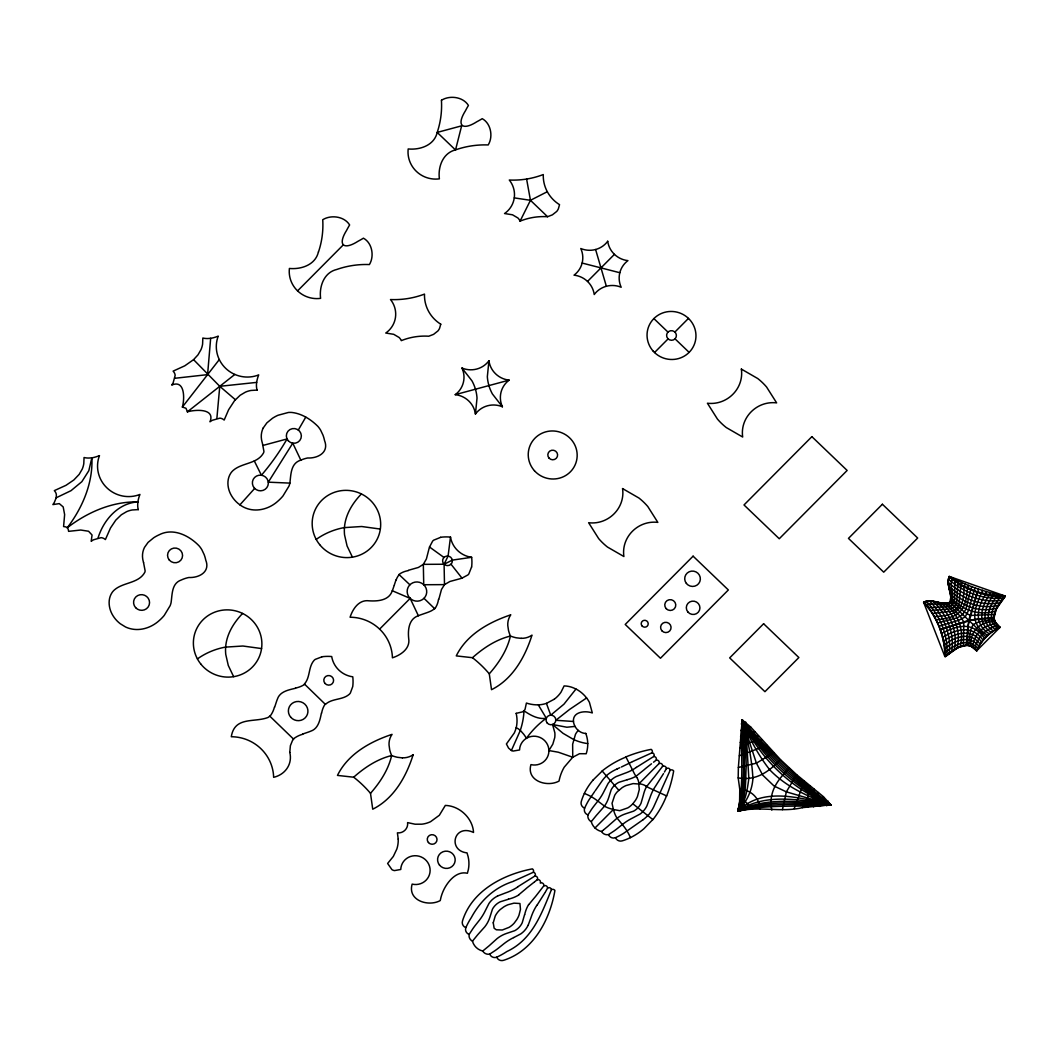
<?xml version="1.0" encoding="UTF-8"?>
<svg xmlns="http://www.w3.org/2000/svg" width="1058" height="1058" viewBox="0 0 1058 1058"><rect width="100%" height="100%" fill="white"/><g stroke="black" fill="none" stroke-linecap="round" stroke-linejoin="round"><path stroke-width="1.5" d="M810.19 786.015L807.505 798.116L802.467 807.638C781.069 812.822 759.009 805.76 737.849 811.261L739.608 802.255L739.767 789.361L738.193 777.895L738.365 767.473L742.174 719.863L750.638 726.965L780.487 759.631L796.648 774.681L823.375 796.648L830.795 804.794L802.467 807.638M950.811 597.281L949.886 602.24C941.488 605.93 931.913 597.744 923.594 602.24L944.847 656.515C953.139 649.281 968.004 638.953 976.666 650.829A48.919 47.795 18.3 0 1 999.995 627.354C987.18 618.771 998.249 604.488 1005.021 595.985L949.238 576.425L947.968 582.138L950.811 597.281C962.066 610.109 978.147 615.822 994.904 611.339M966.271 645.063L967.951 625.728L977.433 591.977L960.955 584.743L949.238 576.425C966.615 585.775 985.633 592.361 1005.021 595.985L993.33 595.482L977.433 591.977M771.811 810.111C768.201 792.257 777.273 780.13 789.374 768.148M946.884 655.338C948.457 635.17 939.94 615.465 926.107 601.05M945.389 656.582L958.059 647.536L967.025 645.155A11.043 10.792 18.3 0 1 970.636 646.054L976.666 650.829C980.938 640.302 989.534 631.732 999.995 627.354L994.996 621.549A11.043 10.792 18.3 0 1 993.991 618.031L996.2 609.157L1005.1 596.5A85.473 83.503 18.3 0 1 949.462 577.033C945.164 585.167 953.906 594.424 950.216 602.571C942.004 606.379 932.415 598.021 924.203 602.438A85.473 83.503 18.3 0 1 945.389 656.582C953.919 649.771 967.382 638.437 976.666 650.829L999.995 627.354C987.18 618.599 998.395 604.951 1005.1 596.5M963.415 645.221L963.825 621.919L960.36 616.444L947.836 603.192L948.933 604.065M949.092 653.672C951.75 633.848 943.101 614.777 929.374 600.851M968.586 645.34L970.517 630.37L973.135 624.524L979.034 621.813L994.216 619.552M967.025 645.155L968.692 620.253L977.671 592.308M951.565 651.702C954.911 632.644 946.632 614.447 933.169 601.275L934.955 602.716M823.375 796.648L822.899 802.374L819.976 806.421M954.276 649.665C958.045 631.52 950.401 614.301 937.229 602.015L939.504 603.854M216.877 418.373L219.76 386.315L193.574 359.654L184.78 365.817L173.115 371.133L174.028 372.271A7.261 7.089 18.3 0 1 175.165 375.286L173.155 382.811A29.889 29.214 18.3 0 1 171.687 385.086C185.15 379.187 184.674 399.117 182.373 407.039L186.023 408.295L187.385 411.84C195.161 409.578 215.528 408.124 210 421.798A29.889 29.214 18.3 0 1 212.288 420.304L219.892 418.148A7.261 7.089 18.3 0 1 222.987 419.18L224.177 420.052L228.607 409.763L234.559 400.651L240.14 395.269L245.35 392.187A24.718 24.149 18.3 0 1 251.024 390.455L257.16 390.085M960.241 646.213C964.46 629.484 958.006 613.838 944.847 603.272L946.288 604.462M233.633 676.67L228.277 665.442L225.751 654.386A43.695 42.69 18.3 0 1 225.645 647.112C226.571 634.165 233.778 622.593 242.599 613.442M352.433 557.169L347.064 545.928L344.551 534.885A43.695 42.69 18.3 0 1 344.445 527.611C345.358 514.664 352.579 503.079 361.386 493.941M957.173 647.76C961.286 630.462 954.25 614.143 941.21 602.782M804.292 781.188L794.28 808.471M56.219 497.763L56.365 494.8A7.261 7.089 18.3 0 0 55.241 491.785L54.328 490.634L65.993 485.318L73.835 479.975L79.178 474.368L82.193 469.17A24.718 24.149 18.3 0 0 83.807 463.563L84.045 457.532A18.634 18.198 18.3 0 0 91.874 457.73L88.819 470.704L81.863 481.668L70.992 490.687L56.219 497.763L54.368 502.312A29.889 29.214 18.3 0 1 52.9 504.6L59.288 503.608L63.189 506.941L64.631 514.585L63.586 526.553L65.689 526.884A4.073 3.981 18.3 0 1 67.236 527.797A4.325 4.219 18.3 0 1 68.334 529.754L68.598 531.354L80.752 530.032L88.568 531.248L92.046 535.017L91.2 541.299A29.889 29.214 18.3 0 1 93.488 539.805L101.092 537.662A7.261 7.089 18.3 0 1 104.2 538.694L105.39 539.567L110.508 527.982L115.772 520.152L121.339 514.77L126.563 511.688A24.718 24.149 18.3 0 1 132.237 509.969L138.36 509.599M958.442 581.199L958.085 584.148L961.219 585.656L974.193 591.078L987.577 595.046M954.951 582.588L955.308 579.718M440.578 537.279A42.69 41.712 18.3 0 1 450.483 537.107L448.089 556.072L444.096 564.245L444.492 584.624L441.464 589.531L438.792 599.476M957.887 582.879L956.723 602.24L954.541 606.71L950.044 608.958L930.366 610.559L923.594 602.24L928.66 606.538M954.924 580.895L954.422 600.309L952.517 604.766L948.034 606.737L928.276 607.715M961.219 585.656L961.656 582.614M960.955 584.743L959.024 604.118L956.577 608.654L952.015 611.167L932.336 613.534L930.366 610.559M828.321 801.237L828.004 804.239L826.642 805.812M970.755 646.054C969.75 631.269 980.356 621.02 994.996 621.654M951.75 580.895L952.213 578.131M471.551 567.035L468.839 573.925A9.667 9.443 18.3 0 1 467.874 574.957L461.989 578.131A41.54 40.588 18.3 0 1 460.045 578.726L449.928 581.477L444.492 584.624L423.729 584.73L423.332 564.35L426.4 558.941L428.966 548.943A41.54 40.588 18.3 0 1 429.522 547.012L432.616 541.154A9.667 9.443 18.3 0 1 433.635 540.188L440.591 537.371M952.015 578.726C949.304 586.701 954.858 595.628 950.785 603.113C943.22 607.279 934.069 602.042 925.988 604.898M964.142 586.489C963.653 610.175 957.596 615.478 934.201 616.616L932.336 613.534M964.393 587.097L964.975 583.99M977.777 592.268L978.438 588.936M263.244 427.908A19.837 19.375 18.3 0 0 261.511 439.467A33.274 32.507 18.3 0 0 262.371 443.13L263.918 451.356A7.089 6.93 18.3 0 1 263.601 452.771C257.517 464.012 242.216 462.597 233.329 470.294A15.116 14.772 18.3 0 0 230.803 473.124C226.663 479.327 227.311 487.632 230.591 494.06A29.73 29.042 18.3 0 0 239.915 504.851A27.323 26.701 18.3 0 0 245.681 508.065C256.631 512.522 269.473 508.911 277.95 501.108A47.226 46.142 18.3 0 0 282.989 495.951L288.966 486.125A26.463 25.855 18.3 0 0 289.852 483.294C290.99 474.698 290.514 463.232 300.829 460.137A33.988 33.208 18.3 0 1 307.653 457.982C317.784 458.498 329.329 452.467 324.541 440.551A37.744 36.871 18.3 0 0 322.954 435.076L320.667 430.249A26.794 26.186 18.3 0 0 317.823 426.308C310.88 419.391 301.874 413.625 291.968 412.475A23.236 22.707 18.3 0 0 288.371 412.475L278.003 415.265A40.045 39.12 18.3 0 0 272.488 418.267L266.867 422.869L263.27 427.921M475.439 414.022L477.026 398.086A43.087 42.095 18.3 0 0 475.452 389.212A43.087 42.095 18.3 0 0 471.974 380.854L461.976 368.039A22.641 22.125 18.3 0 1 455.244 394.66A22.641 22.125 18.3 0 1 475.439 414.022A22.641 22.125 18.3 0 1 502.391 406.761A22.641 22.125 18.3 0 1 509.123 380.139A22.641 22.125 18.3 0 1 488.928 360.778A22.641 22.125 18.3 0 1 461.976 368.039M488.928 360.778L487.341 376.701A43.087 42.095 18.3 0 0 488.915 385.588A43.087 42.095 18.3 0 0 492.393 393.946L502.391 406.761M967.435 588.103C965.967 611.392 958.945 617.766 935.92 619.816L934.201 616.616M782.417 809.687L786.345 791.86L796.648 774.681M967.594 588.473L968.361 585.312M524.57 914.694L522.216 922.788A17.655 17.259 18.3 0 1 516.238 929.77A14.918 14.574 18.3 0 1 514.677 930.696L506.769 933.354A31.555 30.827 18.3 0 0 497.101 938.591L490.727 944.331A81.03 79.165 18.3 0 1 488.902 945.971L482.752 951.036A13.767 13.45 18.3 0 1 472.463 941.184A6.322 6.176 18.3 0 1 469.144 934.412A5.316 5.197 18.3 0 1 465.837 927.641A5.462 5.33 18.3 0 1 462.518 920.883C471.881 890.717 503.251 874.424 532.399 868.869A2.724 2.658 18.3 0 1 533.325 872.268A2.394 2.341 18.3 0 1 534.938 875.998A2.513 2.46 18.3 0 1 537.292 879.714A2.447 2.394 18.3 0 1 540.268 883.073A2.447 2.394 18.3 0 1 543.759 885.916A2.513 2.46 18.3 0 1 547.594 888.125A2.394 2.341 18.3 0 1 551.443 889.619A2.724 2.658 18.3 0 1 554.921 890.452C549.962 919.666 533.549 950.732 503.661 960.294A5.462 5.33 18.3 0 1 496.691 957.212A5.316 5.197 18.3 0 1 489.722 954.118A6.322 6.176 18.3 0 1 482.752 951.036M321.42 713.052C320.005 719.903 318.405 728.724 310.695 731.184A43.259 42.267 18.3 0 1 308.142 732.162L302.72 734.014M972.752 647.179C973.744 634.126 983.252 624.842 996.2 623.598M970.768 589.557L965.848 609.329L962.674 614.5L957.49 617.74L937.481 623.043L935.92 619.816M970.821 589.809L971.747 586.568M974.127 590.853L968.361 610.77L965.2 616.92L959.011 620.173L938.882 626.31L937.481 623.043M974.193 591.078L975.132 587.785M394.29 585.127L395.216 582.257A43.259 42.267 18.3 0 1 396.155 579.731M394.158 585.55L392.822 589.399A37.533 36.673 18.3 0 1 392.28 590.734C389.172 600.534 377.785 601.367 369.123 600.825C358.993 599.397 352.777 608.866 350.079 617.237A41.95 40.984 18.3 0 1 392.425 657.812C400.876 655.021 410.517 648.58 408.666 638.291C407.78 629.801 408.877 618.811 418.373 615.743A37.533 36.673 18.3 0 1 419.722 615.174L426.943 612.661A43.259 42.267 18.3 0 0 429.495 611.669A17.364 16.968 18.3 0 0 434.574 608.615M982.512 590.285C975.238 608.218 967.475 621.879 987.484 635.329M413.189 754.632C406.312 776.479 393.973 798.605 372.733 809.198L370.498 793.328A110.23 107.704 18.3 0 0 353.676 777.207L337.462 775.408C347.963 753.984 370.234 741.618 392.042 734.358A17.695 17.285 18.3 0 0 389.04 745.03L389.714 749.844A37.876 37.004 18.3 0 0 391.645 755.544C388.352 769.84 380.06 782.431 370.498 793.328M274.67 707.141L276.429 701.771A43.259 42.267 18.3 0 1 277.368 699.232C279.801 691.456 288.702 689.869 295.552 688.269M318.405 251.923C315.509 264.831 301.266 269.605 289.403 268.454A27.31 26.688 18.3 0 0 320.6 298.356C319.066 286.52 323.96 272.461 336.722 269.486A87.92 85.896 18.3 0 1 369.401 264.553C374.492 256.3 372.284 242.97 363.423 238.182A105.945 103.525 18.3 0 1 358.001 241.277C343.625 250.482 337.317 245.205 346.601 230.353A105.945 103.525 18.3 0 1 349.616 224.957C344.379 216.321 330.969 214.549 322.73 219.733A87.92 85.896 18.3 0 1 318.484 251.949M551.443 889.619C541.511 913.9 532.359 939.649 506.835 951.552A73.121 71.441 18.3 0 1 499.297 955.943L496.691 957.212M666.633 795.933A130.147 127.158 18.3 0 0 673.668 770.938A2.724 2.658 18.3 0 0 670.23 770.118L654.624 804.847A41.553 40.601 18.3 0 1 647.906 815.665M98.077 537.887C103.591 519.954 118.126 503.132 137.897 501.889A36.779 35.946 18.3 0 1 139.934 494.443A30.695 29.981 18.3 0 1 106.924 487.87A30.695 29.981 18.3 0 1 99.452 455.667M949.462 577.033C945.389 585.325 953.668 594.239 950.216 602.571C941.805 606.141 932.574 598.233 924.203 602.438M974.722 648.766C977.341 637.048 986.32 628.386 997.853 625.49M985.143 594.451L986.373 591.528M985.514 594.146C977.248 607.94 973.307 623.44 989.23 633.848M976.666 650.829L979.166 645.327M465.837 927.641L467.067 925.062A73.121 71.441 18.3 0 1 471.339 917.55C480.557 900.49 494.496 887.398 513.143 881.433M632.856 803.749L635.355 800.483A28.275 27.627 18.3 0 0 637.458 796.502L639.296 789.519L638.741 784.004L633.12 783.594L626.045 785.565A28.275 27.627 18.3 0 0 622.051 787.734L617.171 791.9A23.329 22.787 18.3 0 0 614.698 795.312L612.04 803.286L613.389 809.502L619.75 810.679L627.817 807.876A23.329 22.787 18.3 0 0 631.216 805.363L632.816 803.789L652.826 819.553L643.886 828.758A64.088 62.62 18.3 0 1 630.436 837.632A59.856 58.481 18.3 0 1 622.448 840.793A5.462 5.33 18.3 0 1 615.478 837.698A5.316 5.197 18.3 0 1 608.509 834.617A6.322 6.176 18.3 0 1 601.539 831.522A13.767 13.45 18.3 0 1 591.25 821.669A6.322 6.176 18.3 0 1 587.944 814.911A5.316 5.197 18.3 0 1 584.624 808.14L585.854 805.548A73.782 72.089 18.3 0 1 588.896 799.993L594.451 791.86M528.127 925.353L530.971 917.643A55.823 54.54 18.3 0 1 536.776 905.344M520.073 221.148L519.637 220.276A10.421 10.183 18.3 0 0 517.904 217.974L512.508 214.8L504.547 213.531A23.845 23.302 18.3 0 0 509.295 180.032A84.799 82.855 18.3 0 0 526.606 179.053A84.799 82.855 18.3 0 0 543.283 174.557A34.411 33.618 18.3 0 0 559.537 204.67L558.36 208.836A12.564 12.273 18.3 0 1 556.693 211.455L552.382 214.853L547.568 216.718A62.184 60.756 18.3 0 0 520.073 221.148L530.455 200.306L547.303 191.71M989.442 594.913C981.083 606.604 976.732 623.096 991.174 632.34M990.169 592.678L988.794 595.35L992.444 596.157L993.912 593.723M516.159 727.719A31.356 30.642 18.3 0 1 514.267 733.022L506.412 743.972L508.554 748.085L511.398 750.492L520.338 730.39L523.697 734.212A58.335 57 18.3 0 1 526.461 738.286A91.213 89.123 18.3 0 1 546.298 718.21L538.284 704.853A34.226 33.446 18.3 0 1 526.408 703.054L525.046 709.31A7.565 7.393 18.3 0 1 523.935 710.751A7.565 7.393 18.3 0 1 522.493 711.875L516.198 713.343M547.594 888.125L545.452 891.868M670.23 770.118A2.394 2.341 18.3 0 0 666.381 768.624L664.424 772.049M666.593 795.92L649.083 787.879A55.915 54.632 18.3 0 1 646.663 786.517L652.971 778.569A79.112 77.3 18.3 0 0 654.545 776.717L662.546 766.402A2.513 2.46 18.3 0 1 666.381 768.624M298.316 430.024L305.762 417.13M545.095 892.489L536.909 905.436M663.525 773.61L655.709 785.922A55.743 54.461 18.3 0 0 653.513 789.4L653.222 789.942A56.748 55.439 18.3 0 0 649.969 797.626L646.914 805.852A23.329 22.787 18.3 0 1 642.828 811.645A21.583 21.094 18.3 0 1 640.064 814.052L632.486 818.072A56.365 55.069 18.3 0 0 623.863 823.362L616.748 828.983A76.189 74.444 18.3 0 1 613.957 831.033L608.509 834.617M993.33 595.482C984.985 605.983 979.814 621.972 993.264 630.925M469.144 934.412L472.675 928.977A76.718 74.959 18.3 0 1 475.108 925.631L479.539 920.037A57.132 55.823 18.3 0 0 485.424 910.475L488.994 903.413A22.615 22.099 18.3 0 1 497.524 896.06M587.944 814.911L591.462 809.476A76.189 74.444 18.3 0 1 593.472 806.685L599.04 799.57A56.365 55.069 18.3 0 0 604.211 790.974L608.112 783.436A21.583 21.094 18.3 0 1 610.506 780.659A23.329 22.787 18.3 0 1 616.298 776.506L624.604 773.345A56.748 55.439 18.3 0 0 632.327 769.986L632.882 769.629A55.743 54.461 18.3 0 0 636.361 767.394M807.876 807.214L813.139 798.076L814.224 789.228M997.205 595.852C989.349 605.427 982.67 620.808 995.446 629.603M813.496 806.844L818.059 800.046L818.363 792.521M997.615 594.636L996.133 596.884L998.62 597.307M1001.119 596.024C993.832 605.004 985.249 619.644 997.694 628.412M511.398 750.492A6.665 6.507 18.3 0 0 513.156 751.061L519.557 749.963A14.719 14.376 18.3 0 1 535.639 736.289A14.719 14.376 18.3 0 1 548.718 753.124A14.719 14.376 18.3 0 1 530.944 764.617C526.13 780.936 547.105 787.602 559.047 781.069L559.431 779.191A44.872 43.841 18.3 0 1 564.205 767.209L572.748 757.237L572.643 744.237L575.446 734.397A17.761 17.351 18.3 0 1 578.276 730.443A14.362 14.032 18.3 0 1 575.049 726.396A13.304 12.987 18.3 0 1 573.462 721.477C572.55 711.545 585.418 710.434 592.321 712.947L589.425 702.353A30.616 29.915 18.3 0 0 586.595 697.963A32.295 31.555 18.3 0 0 576.002 689.009L563.94 704.192L550.729 715.155L546.431 703.372A28.368 27.72 18.3 0 1 538.284 704.853M528.762 904.603L534.171 898.083A79.112 77.3 18.3 0 0 535.745 896.232L543.759 885.916M999.876 597.505L1001.331 595.416M595.125 790.908L602.28 780.606A40.217 39.291 18.3 0 1 604.766 777.551L606.406 775.911M627.249 779.733L619.062 782.246A17.814 17.404 18.3 0 0 614.553 785.353A16.69 16.306 18.3 0 0 611.167 789.823L608.681 797.666A31.383 30.656 18.3 0 1 604.475 806.077L604.435 806.183A30.391 29.703 18.3 0 0 613.402 809.436M604.369 806.275L597.889 813.681A81.03 79.165 18.3 0 0 596.262 815.52L591.25 821.669M182.373 407.039L219.31 359.561M472.463 941.184L477.475 935.021A81.03 79.165 18.3 0 1 479.089 933.182L484.802 926.808A31.555 30.827 18.3 0 0 489.894 917.18L492.393 909.338A14.918 14.574 18.3 0 1 493.293 907.777A17.655 17.259 18.3 0 1 500.275 901.773L508.448 899.247M489.285 673.827C498.847 662.916 507.152 650.339 510.432 636.043A37.876 37.004 18.3 0 1 508.488 630.33L507.787 625.516A17.695 17.285 18.3 0 1 510.776 614.817C489.021 622.17 466.737 634.456 456.262 655.894L472.476 657.706A110.23 107.704 18.3 0 1 489.285 673.827L491.52 689.684C512.76 679.104 525.099 656.965 531.989 635.131A17.695 17.285 18.3 0 1 521.197 638.318M593.049 780.05L602.2 771.031L618.785 790.26M304.545 683.852C310.325 677.305 308.235 667.148 313.922 660.549A9.747 9.522 18.3 0 1 315.244 659.385L321.804 656.873M239.901 504.864L254.687 488.412M647.774 815.546L646.24 817.093A40.217 39.291 18.3 0 1 643.092 819.699M297.576 290.871L342.832 245.337M587.521 281.428L614.433 254.356M379.61 629.113L410.16 598.392L418.373 615.743M654.532 352.539L668.101 338.891M674.898 332.053L688.467 318.392M595.006 827.991L613.389 809.502M638.741 784.004L659.055 763.559A2.447 2.394 18.3 0 1 662.546 766.402M193.574 359.654L197.978 354.866L200.98 349.669A24.718 24.149 18.3 0 0 202.607 344.048L202.832 338.031A18.634 18.198 18.3 0 0 210.661 338.229L207.58 374.638L175.006 378.261M325.705 704.125C332.305 698.267 342.554 700.131 349.206 694.352A9.747 9.522 18.3 0 0 350.357 693.03L352.75 686.536A42.69 41.712 18.3 0 0 352.777 676.816A24.519 23.964 18.3 0 1 331.696 656.542A42.69 41.712 18.3 0 0 321.791 656.793M472.476 657.706C483.413 647.985 496.057 639.574 510.432 636.043A37.876 37.004 18.3 0 0 516.278 637.802L521.197 638.371M353.676 777.207C364.626 767.486 377.27 759.075 391.632 755.544A37.876 37.004 18.3 0 0 397.491 757.303L402.41 757.885M603.444 829.988L607.689 826.47A81.03 79.165 18.3 0 0 609.514 824.83L617.092 818.151A31.383 30.656 18.3 0 1 625.556 813.827L633.477 811.195A16.69 16.306 18.3 0 0 637.948 807.77A17.814 17.404 18.3 0 0 641.016 803.286L643.357 795.18A36.461 35.628 18.3 0 1 646.583 786.478M601.539 831.522L602.967 830.371M741.235 723.963L742.809 722.601L745.864 722.204M187.385 411.84L234.836 374.439M653.527 762.21L656.079 760.213A2.513 2.46 18.3 0 0 653.725 756.496A2.394 2.341 18.3 0 0 652.112 752.754A2.724 2.658 18.3 0 0 651.186 749.355A130.147 127.158 18.3 0 0 625.913 756.906L634.536 773.94A55.915 54.632 18.3 0 0 635.977 776.294L636.718 777.405M537.292 879.714L534.475 881.922M533.959 882.319L526.977 887.821A79.112 77.3 18.3 0 0 525.138 889.421L518.632 894.883M651.503 763.783L645.777 768.32A79.112 77.3 18.3 0 0 643.925 769.907L635.99 776.294A36.461 35.628 18.3 0 1 627.222 779.68M643.092 819.699L623.665 833.307A73.782 72.089 18.3 0 1 618.084 836.428L615.478 837.698M740.772 730.536L744.832 727.56L750.638 726.965M554.313 699.193L546.431 703.372M780.487 759.631C768.492 771.956 756.205 780.989 738.193 777.895M636.374 767.394L653.725 756.496M517.574 886.908L534.938 875.998M944.635 643.29L944.847 656.515L944.794 652.693C953.866 645.301 968.374 636.506 977.685 648.541M441.517 100.232C449.756 95.048 463.179 96.807 468.416 105.443A105.945 103.525 18.3 0 0 465.401 110.852C456.104 125.69 462.412 130.967 476.801 121.763A105.945 103.525 18.3 0 0 482.223 118.681C491.018 123.429 493.319 136.76 488.188 144.946A87.92 85.896 18.3 0 0 455.482 149.892C442.799 153.066 437.827 166.939 439.387 178.842A27.31 26.688 18.3 0 1 408.19 148.953C420.052 150.104 434.309 145.316 437.192 132.422A87.92 85.896 18.3 0 0 441.424 100.232M740.494 736.897L747.318 732.255L754.962 731.766M944.794 652.693L944.53 648.845C954.197 640.91 969.459 633.94 978.848 646.293M740.269 742.425L749.448 737.029L758.427 735.76M586.595 697.963L569.627 709.402L555.82 720.286L573.489 721.477M489.722 954.118L495.17 950.534A76.718 74.959 18.3 0 0 498.516 948.061L504.111 943.577A57.132 55.823 18.3 0 1 513.685 937.573M944.53 648.845L944.053 645.049C954.62 636.638 970.556 631.084 980.144 644.124M739.965 747.741L749.54 742.557L761.786 739.635M632.459 761.641L652.112 752.754M944.053 645.049L943.379 641.241C955.136 632.803 971.601 628.016 981.546 642.047M513.659 881.155L533.325 872.268M631.957 761.905L621.39 767.01M497.511 896.02L505.288 893.031A55.823 54.54 18.3 0 0 517.679 887.04M513.699 937.586L520.801 933.883A22.615 22.099 18.3 0 0 528.074 925.34M617.131 768.915L619.776 767.724M943.379 641.241L942.506 637.405C956.313 629.034 971.918 624.63 983.014 640.09M739.317 755.796L766.852 745.308M575.036 726.41L566.863 727.23L552.554 724.518L554.842 732.771A22.35 21.834 18.3 0 1 554.723 737.677L552.818 744.144L548.904 750.558L558.293 752.212L572.748 757.237L579.519 753.706L586.198 753.746A32.93 32.163 18.3 0 0 587.759 743.549A32.93 32.163 18.3 0 0 585.788 733.379M942.506 637.405L941.422 633.544C957.675 625.344 972.038 620.993 984.495 638.344M995.763 628.637L999.995 627.354M940.443 629.761L968.692 620.253L993.991 618.031M773.663 752.648L756.417 763.175L738.365 767.473M263.032 445.418L287.062 438.951A248.511 242.798 18.3 0 1 261.405 475.24L254.29 460.918M455.244 394.66L509.123 380.139M408.348 570.302L418.413 567.445L423.332 564.35L444.096 564.245L452.321 560.118L471.643 557.301A42.69 41.712 18.3 0 1 471.63 567.048M938.882 626.31L940.099 629.536L974.233 619.406L993.872 617.29M344.445 527.611L361.677 526.514L380.351 529.066M225.658 647.112L242.89 646.015L261.564 648.567M546.338 718.263C538.165 719.625 530.428 715.208 523.935 710.751M996.411 608.297C979.06 612.701 962.291 606.393 950.216 593.71M998.276 605.401C980.052 609.501 962.344 602.61 949.343 589.822M1000.286 602.69C981.123 606.406 962.41 598.907 948.497 585.867M1002.23 600.217C982.26 603.285 962.674 595.429 947.968 582.138M993.978 614.473L970.265 615.452L964.605 612.172L950.798 600.203L952.002 600.984M1003.87 598.008C983.53 600.018 963.296 592.308 948.1 578.924M137.897 501.889C112.174 501.399 87.311 512.284 67.236 527.797C82.405 507.906 93.025 483.202 91.887 457.81M289.892 483.109L268.296 482.17L292.775 443.183L300.829 460.137M739.767 789.361C750.492 789.48 759.684 798.049 760.107 808.854M514.267 197.886L530.455 200.306L547.568 216.718M582.138 263.058L619.816 272.726M739.635 799.081C744.806 800.245 748.866 804.067 750.201 809.211M392.28 590.734L410.16 598.392M739.608 802.255L743.523 804.265L746.974 809.317M739.172 805.389L743.8 809.82M645.512 785.83L646.663 786.517M604.488 806.09L597.876 801.118A53.204 51.987 18.3 0 0 591.105 796.595A50.189 49.038 18.3 0 0 584.36 793.474A59.856 58.481 18.3 0 0 581.318 801.369A5.462 5.33 18.3 0 0 584.624 808.14M738.444 808.524L740.626 810.613M429.522 547.012L443.963 557.447M950.851 602.941L949.886 602.24L986.175 637.022M235.365 399.699L219.76 386.315L256.684 382.388A18.634 18.198 18.3 0 0 257.068 390.111M399.236 574.745L409.896 584.796M552.554 724.518L563.001 733.3L573.515 739.449A47.015 45.944 18.3 0 0 587.719 743.602M653.87 318.577L667.968 332.093M675.03 338.851L689.128 352.367M423.994 598.312L434.494 608.535M304.4 683.997L325.428 704.416M451.012 564.205L461.989 578.131M617.092 818.151L622.302 824.526A53.204 51.987 18.3 0 1 627.077 831.059A50.189 49.038 18.3 0 1 630.423 837.619M940.099 629.536L941.422 633.544M595.601 249.516L606.353 286.268M143.557 562.644L145.131 570.87A7.089 6.93 18.3 0 1 144.814 572.285C138.73 583.513 123.429 582.098 114.542 589.809A15.116 14.772 18.3 0 0 112.016 592.639C107.361 599.635 108.762 609.104 113.113 615.888A30.06 29.373 18.3 0 0 120.255 623.731L125.492 626.944A25.908 25.313 18.3 0 0 129.817 628.545C140.145 631.428 151.387 627.685 159.163 620.623A47.226 46.142 18.3 0 0 164.202 615.465L170.166 605.626A26.463 25.855 18.3 0 0 171.052 602.796C172.348 594.49 171.462 583.302 181.341 579.969A33.618 32.851 18.3 0 1 188.853 577.496C198.997 577.999 210.542 571.981 205.741 560.066A37.744 36.871 18.3 0 0 204.154 554.59L201.866 549.763A26.794 26.186 18.3 0 0 199.023 545.809C189.118 535.52 173.142 527.519 159.216 534.766A40.045 39.12 18.3 0 0 153.701 537.768L148.08 542.384L144.483 547.422A19.837 19.375 18.3 0 0 142.724 558.981A33.274 32.507 18.3 0 0 143.571 562.631M526.606 179.04L530.455 200.306M617.012 818.191A30.391 29.703 18.3 0 1 613.455 809.489M666.487 795.88A96.979 94.757 18.3 0 1 652.918 819.619M638.741 783.859A13.754 13.437 18.3 0 1 645.552 785.763M636.784 777.365A13.754 13.437 18.3 0 1 638.887 784.004M656.079 760.213A2.447 2.394 18.3 0 1 659.055 763.559M602.134 770.951A96.979 94.757 18.3 0 1 625.966 757.052M584.333 793.46A64.088 62.62 18.3 0 1 593.062 780.063M606.274 775.765A41.553 40.601 18.3 0 1 617.145 768.968M471.643 557.301A24.519 23.964 18.3 0 1 450.483 537.028M438.475 599.436A21.742 21.239 18.3 0 1 434.891 608.667M396.234 579.758A17.364 16.968 18.3 0 1 399.157 574.679M399.091 574.362A21.742 21.239 18.3 0 1 408.401 570.619M138.267 509.612A18.634 18.198 18.3 0 1 137.976 501.915M99.426 455.628A36.779 35.946 18.3 0 1 91.901 457.849M197.41 658.909A70.78 69.154 18.3 0 1 225.645 647.06M293.397 738.92A26.318 25.723 18.3 0 1 302.786 734.239M321.645 713.092A24.876 24.308 18.3 0 1 325.071 704.192M274.445 707.075A26.397 25.802 18.3 0 1 270.002 716.279M304.664 684.367A24.744 24.175 18.3 0 1 295.513 688.044M413.228 754.685A17.695 17.285 18.3 0 1 402.41 757.832M524.675 914.72A34.557 33.763 18.3 0 1 528.63 904.524M518.711 895.015A34.557 33.763 18.3 0 1 508.422 899.141M516.159 713.356A32.362 31.621 18.3 0 1 516.225 727.745A11.598 11.321 18.3 0 1 520.258 730.456M524.014 710.764A75.25 73.518 18.3 0 1 520.285 730.377M554.313 699.193A30.484 29.783 18.3 0 0 561.018 692.17L564.112 685.915A25.022 24.44 18.3 0 1 575.962 689.089M585.801 733.445A11.334 11.069 18.3 0 1 578.316 730.417M316.197 539.408A70.78 69.154 18.3 0 1 344.432 527.558M210.687 338.348A36.779 35.946 18.3 0 0 218.226 336.113A30.695 29.981 18.3 0 0 225.711 368.369A30.695 29.981 18.3 0 0 258.694 374.916A36.779 35.946 18.3 0 0 256.644 382.374M289.786 752.41C292.682 764.167 285.184 774.654 273.638 777.313A41.95 40.984 18.3 0 0 231.292 736.738C234.638 715.962 254.489 722.892 268.177 717.403A11.955 11.691 18.3 0 0 269.737 716.081L293.621 739.185A11.876 11.598 18.3 0 0 292.431 740.64L290.381 745.692L289.786 752.41M398.218 839.1L398.218 841.123A30.312 29.624 18.3 0 1 396.856 848.992L393.325 856.438L387.625 863.473L391.936 869.623A6.652 6.507 18.3 0 0 394.475 870.589L400.757 869.478A14.719 14.376 18.3 0 1 416.852 855.803A14.719 14.376 18.3 0 1 429.932 872.638A14.719 14.376 18.3 0 1 412.144 884.118C407.343 900.451 428.305 907.116 440.247 900.57L440.961 897.422A45.124 44.092 18.3 0 1 444.347 888.667C448.698 880.454 457.056 870.813 467.398 873.26L468.39 869.425A31.78 31.039 18.3 0 0 468.139 856.689L467.014 852.88C447.269 850.698 453.856 823.203 473.534 832.461C472.754 818.178 459.529 805.786 445.325 805.429L439.334 815.282L430.566 821.696A28.011 27.376 18.3 0 1 421.838 824.182L415.08 824.208L407.594 822.608C408.441 828.507 403.257 833.559 397.411 832.844L398.218 839.1M744.687 753.534C743.549 772.565 747.014 793.791 737.849 811.261C768.002 803.696 799.954 807.664 830.795 804.794C798.592 779.362 768.941 750.968 742.174 719.863C740.005 750.201 744.806 781.531 737.849 811.261C767.46 801.488 799.954 805.442 830.795 804.794C797.163 781.002 767.354 752.476 742.174 719.863C742.28 750.148 747.067 782.047 737.849 811.261C766.719 799.134 800.086 803.458 830.795 804.794C795.828 782.788 765.608 753.904 742.174 719.863L744.687 753.534M622.567 488.584C625.41 508.237 608.125 525.085 588.632 522.731L598.669 538.601A61.509 60.094 18.3 0 0 607.477 547.052L623.889 556.521C621.046 536.869 638.331 520.033 657.825 522.374L647.787 506.504A61.509 60.094 18.3 0 0 638.979 498.054L622.567 488.584M741.354 369.083C744.197 388.736 726.912 405.571 707.418 403.23L717.456 419.1A61.509 60.094 18.3 0 0 726.277 427.551L742.676 437.02C739.846 417.368 757.131 400.519 776.625 402.873L766.574 387.003A61.509 60.094 18.3 0 0 757.766 378.552L741.354 369.083M746.247 765.754C745.216 780.857 747.054 798.248 737.849 811.261C765.833 796.661 800.324 801.567 830.795 804.794C794.545 784.719 763.691 755.293 742.174 719.863L745.625 744.515L746.247 765.754M493.24 922.801L494.139 928.223L496.334 929.797L502.286 930.008L509.03 927.377A23.329 22.787 18.3 0 0 512.429 924.877A22.681 22.152 18.3 0 0 514.281 923.012L516.873 919.481A28.235 27.587 18.3 0 0 518.989 915.236L520.47 909.351L519.941 903.519L513.99 903.148L508.038 904.735A28.235 27.587 18.3 0 0 503.753 906.918L500.222 909.549A22.681 22.152 18.3 0 0 497.511 912.459A23.25 22.707 18.3 0 0 495.21 916.096L493.24 922.801M748.839 778.41C747.318 789.771 745.612 802.242 737.849 811.261C764.683 792.508 800.47 799.808 830.795 804.794C793.315 786.821 761.615 756.642 742.174 719.863L746.789 743.84L748.839 778.41M440.75 324.184L439.573 328.337A12.564 12.273 18.3 0 1 437.893 330.956L433.595 334.354L428.781 336.219A62.184 60.756 18.3 0 0 401.286 340.65L400.85 339.777A10.421 10.183 18.3 0 0 399.117 337.489L393.721 334.315L385.76 333.032A23.845 23.302 18.3 0 0 390.508 299.546A84.64 82.696 18.3 0 0 424.496 294.098A34.411 33.618 18.3 0 0 440.75 324.184M752.912 778.437C752.159 790.881 746.313 802.308 737.849 811.261C762.659 786.054 800.403 798.221 830.795 804.794C791.847 789.347 759.089 758.255 742.174 719.863C747.675 738.947 751.854 758.586 752.912 778.437M461.632 125.836L455.522 149.972L437.192 132.422L461.632 125.836M828.11 803.683C807.109 796.423 785.472 786.279 769.774 769.84C757.978 754.777 748.932 737.73 742.174 719.863L756.417 763.175L762.659 775.078L774.086 786.028L786.345 791.86L830.795 804.794L828.03 803.829M693.096 556.164L625.212 624.458L660.47 658.248L728.354 589.954L693.096 556.164M811.883 436.663L743.999 504.957L779.257 538.747L847.141 470.453L811.883 436.663M763.611 623.744L729.676 657.891L764.934 691.681L798.869 657.534L763.611 623.744M882.398 504.243L848.463 538.39L883.721 572.18L917.67 538.033L882.398 504.243M409.644 597.863A9.813 9.588 18.3 0 0 426.242 594.689A9.813 9.588 18.3 0 0 414.948 582.125A9.813 9.588 18.3 0 0 409.644 597.863M443.646 563.742A4.906 4.787 18.3 0 0 452.031 562.671A4.906 4.787 18.3 0 0 446.793 556.058A4.906 4.787 18.3 0 0 443.646 563.742M288.252 440.736A7.525 7.353 18.3 0 0 300.988 438.29A7.525 7.353 18.3 0 0 292.312 428.662A7.525 7.353 18.3 0 0 288.252 440.736M254.396 488.108A8.001 7.816 18.3 0 0 267.938 485.543A8.001 7.816 18.3 0 0 258.747 475.28A8.001 7.816 18.3 0 0 254.396 488.108M667.849 338.626A4.906 4.787 18.3 0 0 676.155 337.039A4.906 4.787 18.3 0 0 670.494 330.757A4.906 4.787 18.3 0 0 667.849 338.626M653.262 351.23A24.519 23.964 18.3 0 0 694.749 343.281A24.519 23.964 18.3 0 0 666.487 311.898A24.519 23.964 18.3 0 0 653.262 351.23M439.454 865.021A8.821 8.623 18.3 0 0 454.556 863.103A8.821 8.623 18.3 0 0 445.14 851.201A8.821 8.623 18.3 0 0 439.454 865.021M534.462 470.744A24.519 23.964 18.3 0 0 575.949 462.796A24.519 23.964 18.3 0 0 547.7 431.399A24.519 23.964 18.3 0 0 534.462 470.744M549.023 458.088A4.906 4.787 18.3 0 0 557.341 456.593A4.906 4.787 18.3 0 0 551.76 450.258A4.906 4.787 18.3 0 0 549.023 458.088M135.636 607.662A8.001 7.816 18.3 0 0 149.165 605.004A8.001 7.816 18.3 0 0 139.907 594.794A8.001 7.816 18.3 0 0 135.636 607.662M169.28 560.026A7.525 7.353 18.3 0 0 182.108 558.055A7.525 7.353 18.3 0 0 173.79 548.11A7.525 7.353 18.3 0 0 169.28 560.026M200.848 664.093A34.332 33.552 18.3 0 0 259.527 656.185A34.332 33.552 18.3 0 0 222.511 610.175A34.332 33.552 18.3 0 0 200.848 664.093M324.991 683.415A4.906 4.787 18.3 0 0 333.323 681.987A4.906 4.787 18.3 0 0 327.795 675.599A4.906 4.787 18.3 0 0 324.991 683.415M290.725 717.218A9.813 9.588 18.3 0 0 307.389 714.375A9.813 9.588 18.3 0 0 296.346 701.599A9.813 9.588 18.3 0 0 290.725 717.218M547.118 722.918A4.906 4.787 18.3 0 0 555.503 721.754A4.906 4.787 18.3 0 0 550.186 715.208A4.906 4.787 18.3 0 0 547.118 722.918M428.424 842.538A4.906 4.787 18.3 0 0 436.756 841.123A4.906 4.787 18.3 0 0 431.241 834.736A4.906 4.787 18.3 0 0 428.424 842.538M686.378 583.421A7.842 7.67 18.3 0 0 699.801 581.702A7.842 7.67 18.3 0 0 691.416 571.135A7.842 7.67 18.3 0 0 686.378 583.421M687.885 612A6.824 6.665 18.3 0 0 699.51 610.202A6.824 6.665 18.3 0 0 691.972 601.195A6.824 6.665 18.3 0 0 687.885 612M666.156 608.615A5.528 5.409 18.3 0 0 675.507 606.816A5.528 5.409 18.3 0 0 669.119 599.741A5.528 5.409 18.3 0 0 666.156 608.615M661.924 630.819A5.25 5.131 18.3 0 0 670.812 629.126A5.25 5.131 18.3 0 0 664.768 622.395A5.25 5.131 18.3 0 0 661.924 630.819M642.047 625.939A3.518 3.439 18.3 0 0 648.025 624.921A3.518 3.439 18.3 0 0 644.071 620.345A3.518 3.439 18.3 0 0 642.047 625.939M319.648 544.592A34.332 33.552 18.3 0 0 378.314 536.684A34.332 33.552 18.3 0 0 341.298 490.661A34.332 33.552 18.3 0 0 319.648 544.592M607.715 241.264A22.641 22.125 18.3 0 0 627.923 260.625A22.641 22.125 18.3 0 0 621.178 287.247A22.641 22.125 18.3 0 0 594.239 294.521A22.641 22.125 18.3 0 0 574.031 275.159A22.641 22.125 18.3 0 0 580.776 248.524A22.641 22.125 18.3 0 0 607.715 241.264"/></g></svg>
